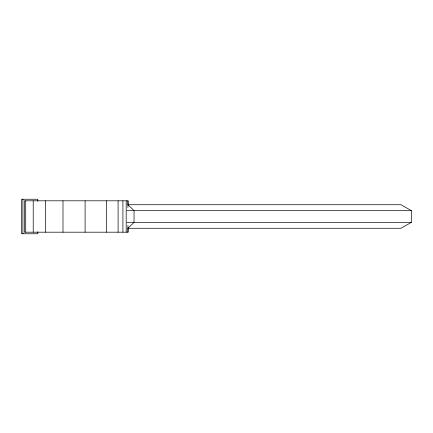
<?xml version="1.0" encoding="UTF-8"?>
<svg xmlns="http://www.w3.org/2000/svg" width="433" height="433" viewBox="0 0 433 433"><rect width="100%" height="100%" fill="white"/><g stroke="black" fill="none" stroke-linecap="round" stroke-linejoin="round"><path stroke-width="0.65" d="M411.35 222.383L400.98 228.272L127.924 228.272L134.041 222.383L134.041 210.617L127.924 204.728L400.98 204.728L411.35 210.617L411.35 222.383L126.961 222.383M126.961 210.617L411.35 210.617M128.076 204.814L128.076 200.809L24.47 200.809L24.47 232.191L128.076 232.191L128.076 228.186M127.924 200.809L127.924 207.483M127.924 225.517L127.924 232.191M126.198 200.809L126.198 232.191M122.912 200.809L122.912 232.191M118.095 200.809L118.095 232.191M106.329 200.809L106.329 232.191M85.101 200.809L85.101 232.191M62.991 200.809L62.991 232.191M45.66 200.809L45.66 232.191M37.812 201.231L37.812 199.24L21.65 199.24L21.65 233.76L37.812 233.76L37.812 231.769M33.217 200.809L33.217 232.191M25.72 200.809L25.72 232.191M22.9 199.24L22.9 233.76"/></g></svg>
